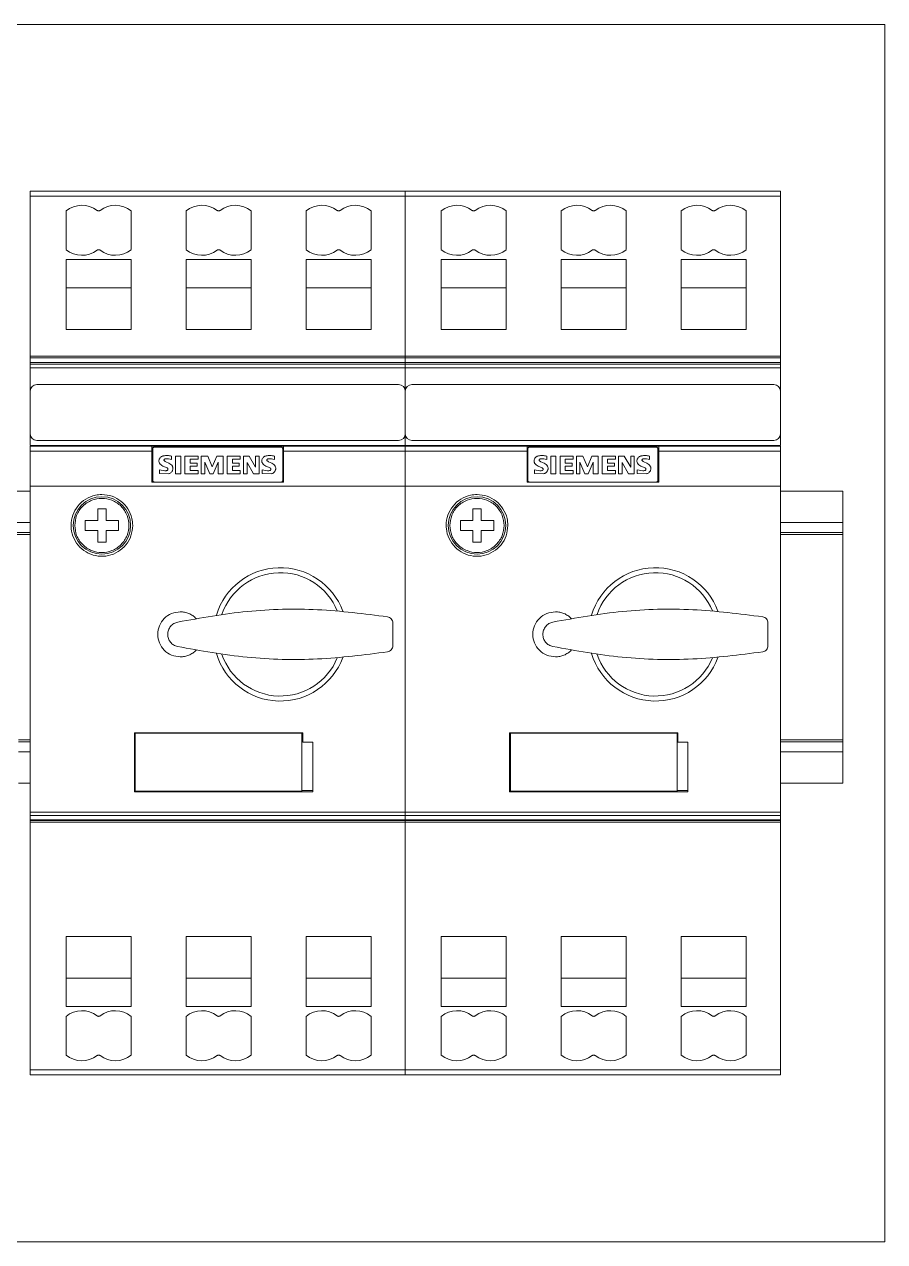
# Model space of a CAD drawing. Header units: millimetres. Extents: x 481 to 936, y 72 to 729.
# Drawn here: x 788 to 891.2, y 72.3 to 218.3 of the extents above; entities that cross this region are included whole.
import ezdxf

# ---------------------------------------------------------------- set-up
doc = ezdxf.new("R2010")
doc.units = ezdxf.units.MM

msp = doc.modelspace()

# ---------------------------------------------------------------- linework, layer by layer
at = {"color": 7, "linetype": 'Continuous', "lineweight": 15}
for p, q in [((891.2, 218.32), (481.2, 218.32)), ((891.2, 72.32), (891.2, 218.32)), ((788.7, 198.32), (833.7, 198.32)), ((788.7, 198.32), (788.7, 197.72)), ((833.7, 197.72), (788.7, 197.72)), ((788.7, 197.72), (788.7, 178.52)), ((833.7, 198.32), (878.7, 198.32)), ((833.7, 198.32), (833.7, 197.72)), ((878.7, 197.72), (833.7, 197.72)), ((833.7, 197.72), (833.7, 178.52)), ((878.7, 197.72), (878.7, 198.32)), ((878.7, 197.72), (878.7, 178.52)), ((793, 191.3), (793, 195.94)), ((800.8, 195.94), (800.8, 191.3)), ((807.4, 191.3), (807.4, 195.94)), ((815.2, 195.94), (815.2, 191.3)), ((821.8, 191.3), (821.8, 195.94)), ((829.6, 195.94), (829.6, 191.3)), ((838, 191.3), (838, 195.94)), ((845.8, 195.94), (845.8, 191.3)), ((852.4, 191.3), (852.4, 195.94)), ((860.2, 195.94), (860.2, 191.3)), ((866.8, 191.3), (866.8, 195.94)), ((874.6, 195.94), (874.6, 191.3)), ((793, 190.12), (800.8, 190.12)), ((793, 181.72), (793, 190.12)), ((800.8, 190.12), (800.8, 181.72)), ((807.4, 190.12), (815.2, 190.12)), ((807.4, 181.72), (807.4, 190.12)), ((815.2, 190.12), (815.2, 181.72)), ((821.8, 190.12), (829.6, 190.12)), ((821.8, 181.72), (821.8, 190.12)), ((829.6, 190.12), (829.6, 181.72)), ((838, 190.12), (845.8, 190.12)), ((838, 181.72), (838, 190.12)), ((845.8, 190.12), (845.8, 181.72)), ((852.4, 190.12), (860.2, 190.12)), ((852.4, 181.72), (852.4, 190.12)), ((860.2, 190.12), (860.2, 181.72)), ((866.8, 190.12), (874.6, 190.12)), ((866.8, 181.72), (866.8, 190.12)), ((874.6, 190.12), (874.6, 181.72)), ((800.8, 186.72), (793, 186.72)), ((815.2, 186.72), (807.4, 186.72)), ((829.6, 186.72), (821.8, 186.72)), ((845.8, 186.72), (838, 186.72)), ((860.2, 186.72), (852.4, 186.72)), ((874.6, 186.72), (866.8, 186.72)), ((800.8, 181.72), (793, 181.72)), ((815.2, 181.72), (807.4, 181.72)), ((829.6, 181.72), (821.8, 181.72)), ((845.8, 181.72), (838, 181.72)), ((860.2, 181.72), (852.4, 181.72)), ((874.6, 181.72), (866.8, 181.72)), ((788.7, 178.52), (833.7, 178.52)), ((788.7, 178.52), (788.7, 178.32)), ((788.7, 178.32), (833.7, 178.32)), ((788.7, 178.32), (788.7, 177.77)), ((833.7, 178.52), (878.7, 178.52)), ((833.7, 178.52), (833.7, 178.32)), ((833.7, 178.32), (878.7, 178.32)), ((833.7, 178.32), (833.7, 177.77)), ((878.7, 178.32), (878.7, 178.52)), ((878.7, 177.77), (878.7, 178.32)), ((833.7, 177.77), (788.7, 177.77)), ((833.7, 177.58), (788.7, 177.58)), ((788.7, 177.58), (788.7, 177.12)), ((833.7, 177.12), (788.7, 177.12)), ((788.7, 177.12), (788.7, 174.32)), ((878.7, 177.77), (833.7, 177.77)), ((878.7, 177.58), (833.7, 177.58)), ((833.7, 177.58), (833.7, 177.12)), ((878.7, 177.12), (833.7, 177.12)), ((833.7, 177.12), (833.7, 174.32)), ((878.7, 177.12), (878.7, 177.58)), ((878.7, 177.12), (878.7, 174.32)), ((788.7, 174.32), (788.7, 169.22)), ((832.9, 175.12), (789.5, 175.12)), ((833.7, 174.32), (833.7, 169.22)), ((877.9, 175.12), (834.5, 175.12)), ((878.7, 174.32), (878.7, 169.22)), ((788.7, 169.22), (788.7, 167.82)), ((789.5, 168.42), (832.9, 168.42)), ((833.7, 169.22), (833.7, 167.82)), ((834.5, 168.42), (877.9, 168.42)), ((878.7, 167.82), (878.7, 169.22)), ((833.7, 167.82), (788.7, 167.82)), ((788.7, 167.73), (803.3, 167.73)), ((803.3, 167.13), (788.7, 167.13)), ((788.7, 167.13), (788.7, 162.93)), ((803.3, 167.73), (819.1, 167.73)), ((803.3, 163.42), (803.3, 167.13)), ((803.4, 167.42), (803.4, 163.62)), ((818.8, 167.62), (803.6, 167.62)), ((805.66, 166.54), (805.66, 166.13)), ((806.14, 164.42), (806.14, 166.55)), ((806.14, 166.55), (806.76, 166.55)), ((806.76, 166.55), (806.76, 164.42)), ((807.26, 164.42), (807.26, 166.55)), ((807.26, 166.55), (808.84, 166.55)), ((808.84, 166.55), (808.84, 166.17)), ((809.22, 164.42), (809.22, 166.55)), ((809.22, 166.55), (809.99, 166.55)), ((809.99, 166.55), (810.54, 165.25)), ((810.54, 165.25), (811.09, 166.55)), ((811.09, 166.55), (811.85, 166.55)), ((811.85, 166.55), (811.85, 164.42)), ((812.33, 166.55), (813.9, 166.55)), ((812.33, 164.42), (812.33, 166.55)), ((813.9, 166.55), (813.9, 166.17)), ((814.28, 166.55), (814.97, 166.55)), ((814.28, 164.42), (814.28, 166.55)), ((814.97, 166.55), (815.74, 165.22)), ((815.74, 165.22), (815.74, 166.55)), ((815.74, 166.55), (816.15, 166.55)), ((816.15, 166.55), (816.15, 164.42)), ((817.99, 166.54), (817.99, 166.13)), ((819, 163.62), (819, 167.42)), ((819.1, 167.73), (833.7, 167.73)), ((819.1, 167.13), (819.1, 163.42)), ((833.7, 167.13), (819.1, 167.13)), ((878.7, 167.82), (833.7, 167.82)), ((833.7, 167.73), (848.3, 167.73)), ((848.3, 167.13), (833.7, 167.13)), ((833.7, 167.13), (833.7, 162.93)), ((848.3, 167.73), (864.1, 167.73)), ((848.3, 163.42), (848.3, 167.13)), ((848.4, 167.42), (848.4, 163.62)), ((863.8, 167.62), (848.6, 167.62)), ((850.66, 166.54), (850.66, 166.13)), ((851.14, 164.42), (851.14, 166.55)), ((851.14, 166.55), (851.76, 166.55)), ((851.76, 166.55), (851.76, 164.42)), ((852.26, 166.55), (853.84, 166.55)), ((852.26, 164.42), (852.26, 166.55)), ((853.84, 166.55), (853.84, 166.17)), ((854.22, 166.55), (854.99, 166.55)), ((854.22, 164.42), (854.22, 166.55)), ((854.99, 166.55), (855.54, 165.25)), ((855.54, 165.25), (856.09, 166.55)), ((856.09, 166.55), (856.85, 166.55)), ((856.85, 166.55), (856.85, 164.42)), ((857.33, 164.42), (857.33, 166.55)), ((857.33, 166.55), (858.9, 166.55)), ((858.9, 166.55), (858.9, 166.17)), ((859.28, 164.42), (859.28, 166.55)), ((859.28, 166.55), (859.97, 166.55)), ((859.97, 166.55), (860.74, 165.22)), ((860.74, 165.22), (860.74, 166.55)), ((860.74, 166.55), (861.15, 166.55)), ((861.15, 166.55), (861.15, 164.42)), ((862.99, 166.54), (862.99, 166.13)), ((864, 163.62), (864, 167.42)), ((864.1, 167.73), (878.7, 167.73)), ((864.1, 167.13), (864.1, 163.42)), ((878.7, 167.13), (864.1, 167.13)), ((878.7, 167.13), (878.7, 162.93)), ((804.63, 165.35), (805.13, 165.12)), ((804.96, 165.86), (805.35, 165.69)), ((808.84, 166.17), (807.88, 166.17)), ((807.88, 166.17), (807.88, 165.69)), ((807.88, 165.69), (808.72, 165.69)), ((808.72, 165.32), (807.88, 165.32)), ((807.88, 165.32), (807.88, 164.82)), ((808.72, 165.69), (808.72, 165.32)), ((809.63, 164.42), (809.63, 165.83)), ((809.63, 165.83), (810.23, 164.42)), ((810.63, 164.42), (811.23, 165.83)), ((811.23, 165.83), (811.23, 164.42)), ((812.95, 166.17), (812.95, 165.69)), ((813.9, 166.17), (812.95, 166.17)), ((812.95, 165.69), (813.78, 165.69)), ((812.95, 165.32), (812.95, 164.82)), ((813.78, 165.32), (812.95, 165.32)), ((813.78, 165.69), (813.78, 165.32)), ((814.72, 164.42), (814.72, 165.77)), ((814.72, 165.77), (815.48, 164.42)), ((816.96, 165.35), (817.47, 165.12)), ((817.3, 165.86), (817.68, 165.69)), ((849.63, 165.35), (850.13, 165.12)), ((849.96, 165.86), (850.35, 165.69)), ((852.88, 166.17), (852.88, 165.69)), ((853.84, 166.17), (852.88, 166.17)), ((852.88, 165.69), (853.72, 165.69)), ((853.72, 165.32), (852.88, 165.32)), ((852.88, 165.32), (852.88, 164.82)), ((853.72, 165.69), (853.72, 165.32)), ((854.63, 165.83), (855.23, 164.42)), ((854.63, 164.42), (854.63, 165.83)), ((855.63, 164.42), (856.23, 165.83)), ((856.23, 165.83), (856.23, 164.42)), ((858.9, 166.17), (857.95, 166.17)), ((857.95, 166.17), (857.95, 165.69)), ((857.95, 165.69), (858.78, 165.69)), ((857.95, 165.32), (857.95, 164.82)), ((858.78, 165.32), (857.95, 165.32)), ((858.78, 165.69), (858.78, 165.32)), ((859.72, 165.77), (860.48, 164.42)), ((859.72, 164.42), (859.72, 165.77)), ((861.96, 165.35), (862.47, 165.12)), ((862.3, 165.86), (862.68, 165.69)), ((804.2, 164.47), (804.2, 164.91)), ((804.85, 164.77), (804.2, 164.91)), ((805.28, 164.42), (804.2, 164.47)), ((806.14, 164.42), (806.76, 164.42)), ((808.84, 164.42), (807.26, 164.42)), ((807.88, 164.82), (808.84, 164.82)), ((808.84, 164.82), (808.84, 164.42)), ((809.22, 164.42), (809.63, 164.42)), ((810.23, 164.42), (810.63, 164.42)), ((811.23, 164.42), (811.85, 164.42)), ((813.9, 164.42), (812.33, 164.42)), ((812.95, 164.82), (813.9, 164.82)), ((813.9, 164.82), (813.9, 164.42)), ((814.28, 164.42), (814.72, 164.42)), ((815.48, 164.42), (816.15, 164.42)), ((816.53, 164.47), (816.53, 164.91)), ((817.18, 164.77), (816.53, 164.91)), ((817.61, 164.42), (816.53, 164.47)), ((849.2, 164.47), (849.2, 164.91)), ((849.85, 164.77), (849.2, 164.91)), ((850.28, 164.42), (849.2, 164.47)), ((851.14, 164.42), (851.76, 164.42)), ((853.84, 164.42), (852.26, 164.42)), ((852.88, 164.82), (853.84, 164.82)), ((853.84, 164.82), (853.84, 164.42)), ((854.22, 164.42), (854.63, 164.42)), ((855.23, 164.42), (855.63, 164.42)), ((856.23, 164.42), (856.85, 164.42)), ((858.9, 164.42), (857.33, 164.42)), ((857.95, 164.82), (858.9, 164.82)), ((858.9, 164.82), (858.9, 164.42)), ((859.28, 164.42), (859.72, 164.42)), ((860.48, 164.42), (861.15, 164.42)), ((861.53, 164.47), (861.53, 164.91)), ((862.18, 164.77), (861.53, 164.91)), ((862.61, 164.42), (861.53, 164.47)), ((786.7, 162.32), (788.7, 162.32)), ((788.7, 162.93), (788.7, 123.82)), ((833.7, 162.93), (788.7, 162.93)), ((803.6, 163.42), (803.3, 163.42)), ((818.8, 163.42), (803.6, 163.42)), ((819.1, 163.42), (818.8, 163.42)), ((833.7, 162.93), (833.7, 123.82)), ((878.7, 162.93), (833.7, 162.93)), ((848.6, 163.42), (848.3, 163.42)), ((863.8, 163.42), (848.6, 163.42)), ((864.1, 163.42), (863.8, 163.42)), ((878.7, 162.93), (878.7, 123.82)), ((878.7, 162.32), (886.2, 162.32)), ((886.2, 158.57), (886.2, 162.32)), ((796.8, 160.22), (797.8, 160.22)), ((796.8, 158.82), (796.8, 160.22)), ((797.8, 160.22), (797.8, 158.82)), ((841.8, 160.22), (842.8, 160.22)), ((841.8, 158.82), (841.8, 160.22)), ((842.8, 160.22), (842.8, 158.82)), ((795.3, 158.82), (796.8, 158.82)), ((795.3, 157.62), (795.3, 158.82)), ((797.8, 158.82), (799.3, 158.82)), ((799.3, 158.82), (799.3, 157.62)), ((840.3, 158.82), (841.8, 158.82)), ((840.3, 157.62), (840.3, 158.82)), ((842.8, 158.82), (844.3, 158.82)), ((844.3, 158.82), (844.3, 157.62)), ((886.2, 157.37), (886.2, 158.57)), ((786.7, 157.37), (788.7, 157.37)), ((796.8, 157.62), (795.3, 157.62)), ((796.8, 156.22), (796.8, 157.62)), ((797.8, 156.22), (796.8, 156.22)), ((797.8, 157.62), (797.8, 156.22)), ((799.3, 157.62), (797.8, 157.62)), ((841.8, 157.62), (840.3, 157.62)), ((841.8, 156.22), (841.8, 157.62)), ((842.8, 156.22), (841.8, 156.22)), ((842.8, 157.62), (842.8, 156.22)), ((844.3, 157.62), (842.8, 157.62)), ((878.7, 157.37), (886.2, 157.37)), ((886.2, 157.12), (886.2, 157.37)), ((886.2, 132.52), (886.2, 157.12)), ((832.2, 143.8), (832.2, 146.53)), ((877.2, 143.8), (877.2, 146.53)), ((801.2, 133.33), (821.4, 133.33)), ((801.2, 126.27), (801.2, 133.33)), ((801.3, 133.32), (801.3, 133.33)), ((801.3, 133.32), (821.3, 133.32)), ((801.3, 133.32), (801.3, 126.36)), ((821.3, 133.33), (821.3, 133.32)), ((821.3, 126.36), (821.3, 133.32)), ((821.4, 133.33), (821.4, 132.23)), ((846.2, 133.33), (866.4, 133.33)), ((846.2, 126.27), (846.2, 133.33)), ((846.3, 133.32), (846.3, 133.33)), ((846.3, 133.32), (866.3, 133.32)), ((846.3, 133.32), (846.3, 126.36)), ((866.3, 133.33), (866.3, 133.32)), ((866.3, 126.36), (866.3, 133.32)), ((866.4, 133.33), (866.4, 132.23)), ((787.3, 132.27), (788.7, 132.27)), ((821.4, 132.23), (822.6, 132.23)), ((822.6, 132.23), (822.6, 126.27)), ((866.4, 132.23), (867.6, 132.23)), ((867.6, 132.23), (867.6, 126.27)), ((878.7, 132.27), (886.2, 132.27)), ((886.2, 132.27), (886.2, 132.52)), ((886.2, 131.07), (886.2, 132.27)), ((886.2, 127.32), (886.2, 131.07)), ((787.3, 127.32), (788.7, 127.32)), ((878.7, 127.32), (886.2, 127.32)), ((801.2, 126.42), (801.3, 126.42)), ((822.6, 126.27), (801.2, 126.27)), ((821.3, 126.36), (801.3, 126.36)), ((805.01, 126.3), (806.59, 126.3)), ((816.01, 126.3), (817.59, 126.3)), ((821.3, 126.42), (822.6, 126.42)), ((846.2, 126.42), (846.3, 126.42)), ((867.6, 126.27), (846.2, 126.27)), ((866.3, 126.36), (846.3, 126.36)), ((850.01, 126.3), (851.59, 126.3)), ((861.01, 126.3), (862.59, 126.3)), ((866.3, 126.42), (867.6, 126.42)), ((788.7, 123.82), (833.7, 123.82)), ((788.7, 123.82), (788.7, 123.42)), ((833.7, 123.42), (788.7, 123.42)), ((788.7, 123.42), (788.7, 122.91)), ((833.7, 122.91), (788.7, 122.91)), ((788.7, 122.91), (788.7, 122.82)), ((788.7, 122.82), (833.7, 122.82)), ((788.7, 122.62), (788.7, 122.82)), ((833.7, 123.82), (878.7, 123.82)), ((833.7, 123.82), (833.7, 123.42)), ((878.7, 123.42), (833.7, 123.42)), ((833.7, 123.42), (833.7, 122.91)), ((878.7, 122.91), (833.7, 122.91)), ((833.7, 122.91), (833.7, 122.82)), ((833.7, 122.91), (833.7, 122.82)), ((833.7, 122.82), (878.7, 122.82)), ((833.7, 122.62), (833.7, 122.82)), ((878.7, 123.42), (878.7, 123.82)), ((878.7, 122.91), (878.7, 123.42)), ((878.7, 122.91), (878.7, 122.82)), ((878.7, 122.82), (878.7, 122.62)), ((833.7, 122.62), (788.7, 122.62)), ((788.7, 122.62), (788.7, 92.92)), ((878.7, 122.62), (833.7, 122.62)), ((833.7, 122.62), (833.7, 92.92)), ((878.7, 122.62), (878.7, 92.92)), ((793, 108.92), (800.8, 108.92)), ((793, 100.52), (793, 108.92)), ((800.8, 108.92), (800.8, 100.52)), ((807.4, 108.92), (815.2, 108.92)), ((807.4, 100.52), (807.4, 108.92)), ((815.2, 108.92), (815.2, 100.52)), ((821.8, 108.92), (829.6, 108.92)), ((821.8, 100.52), (821.8, 108.92)), ((829.6, 108.92), (829.6, 100.52)), ((838, 108.92), (845.8, 108.92)), ((838, 100.52), (838, 108.92)), ((845.8, 108.92), (845.8, 100.52)), ((852.4, 108.92), (860.2, 108.92)), ((852.4, 100.52), (852.4, 108.92)), ((860.2, 108.92), (860.2, 100.52)), ((866.8, 108.92), (874.6, 108.92)), ((866.8, 100.52), (866.8, 108.92)), ((874.6, 108.92), (874.6, 100.52)), ((793, 103.92), (800.8, 103.92)), ((807.4, 103.92), (815.2, 103.92)), ((821.8, 103.92), (829.6, 103.92)), ((838, 103.92), (845.8, 103.92)), ((852.4, 103.92), (860.2, 103.92)), ((866.8, 103.92), (874.6, 103.92)), ((800.8, 100.52), (793, 100.52)), ((793, 94.7), (793, 99.34)), ((800.8, 99.34), (800.8, 94.7)), ((815.2, 100.52), (807.4, 100.52)), ((807.4, 94.7), (807.4, 99.34)), ((815.2, 99.34), (815.2, 94.7)), ((829.6, 100.52), (821.8, 100.52)), ((821.8, 94.7), (821.8, 99.34)), ((829.6, 99.34), (829.6, 94.7)), ((845.8, 100.52), (838, 100.52)), ((838, 94.7), (838, 99.34)), ((845.8, 99.34), (845.8, 94.7)), ((860.2, 100.52), (852.4, 100.52)), ((852.4, 94.7), (852.4, 99.34)), ((860.2, 99.34), (860.2, 94.7)), ((874.6, 100.52), (866.8, 100.52)), ((866.8, 94.7), (866.8, 99.34)), ((874.6, 99.34), (874.6, 94.7)), ((788.7, 92.92), (833.7, 92.92)), ((788.7, 92.92), (788.7, 92.32)), ((833.7, 92.32), (788.7, 92.32)), ((833.7, 92.92), (878.7, 92.92)), ((833.7, 92.92), (833.7, 92.32)), ((878.7, 92.32), (833.7, 92.32)), ((878.7, 92.92), (878.7, 92.32)), ((481.2, 72.32), (891.2, 72.32))]:
    msp.add_line(p, q, dxfattribs=at)
at = {"color": 8, "linetype": 'Continuous', "lineweight": 15}
for p, q in [((786.7, 158.57), (788.7, 158.57)), ((878.7, 158.57), (886.2, 158.57)), ((786.7, 157.12), (788.7, 157.12)), ((878.7, 157.12), (886.2, 157.12)), ((787.3, 132.52), (788.7, 132.52)), ((878.7, 132.52), (886.2, 132.52)), ((787.3, 131.07), (788.7, 131.07)), ((878.7, 131.07), (886.2, 131.07)), ((805.01, 126.36), (805.01, 126.3)), ((806.59, 126.36), (806.59, 126.3)), ((816.01, 126.36), (816.01, 126.3)), ((817.59, 126.36), (817.59, 126.3)), ((850.01, 126.36), (850.01, 126.3)), ((851.59, 126.36), (851.59, 126.3)), ((861.01, 126.36), (861.01, 126.3)), ((862.59, 126.36), (862.59, 126.3))]:
    msp.add_line(p, q, dxfattribs=at)
at = {"color": 7, "linetype": 'Continuous', "lineweight": 15}
for centre in [(797.3, 158.22), (842.3, 158.22)]:
    msp.add_circle(centre, 3.45, dxfattribs=at)
for centre, radius, start, end in [((794.9, 193.62), 3, 52.6948, 129.2965), ((798.9, 193.62), 3, 50.7035, 127.3052), ((809.3, 193.62), 3, 52.6948, 129.2965), ((813.3, 193.62), 3, 50.7035, 127.3052), ((823.7, 193.62), 3, 52.6948, 129.2965), ((827.7, 193.62), 3, 50.7035, 127.3052), ((839.9, 193.62), 3, 52.6948, 129.2965), ((843.9, 193.62), 3, 50.7035, 127.3052), ((854.3, 193.62), 3, 52.6948, 129.2965), ((858.3, 193.62), 3, 50.7035, 127.3052), ((868.7, 193.62), 3, 52.6948, 129.2965), ((872.7, 193.62), 3, 50.7035, 127.3052), ((794.9, 193.62), 3, 230.7035, 307.3052), ((798.9, 193.62), 3, 232.6948, 309.2965), ((809.3, 193.62), 3, 230.7035, 307.3052), ((813.3, 193.62), 3, 232.6948, 309.2965), ((823.7, 193.62), 3, 230.7035, 307.3052), ((827.7, 193.62), 3, 232.6948, 309.2965), ((839.9, 193.62), 3, 230.7035, 307.3052), ((843.9, 193.62), 3, 232.6948, 309.2965), ((854.3, 193.62), 3, 230.7035, 307.3052), ((858.3, 193.62), 3, 232.6948, 309.2965), ((868.7, 193.62), 3, 230.7035, 307.3052), ((872.7, 193.62), 3, 232.6948, 309.2965), ((789.5, 174.32), 0.8, 90, 180), ((832.9, 174.32), 0.8, 0, 90), ((834.5, 174.32), 0.8, 90, 180), ((877.9, 174.32), 0.8, 0, 90), ((789.5, 169.22), 0.8, 180, 270), ((832.9, 169.22), 0.8, 270, 0), ((834.5, 169.22), 0.8, 180, 270), ((877.9, 169.22), 0.8, 270, 0), ((818.7, 145.16), 8, 20.2583, 163.2309), ((818.7, 145.16), 7.4, 22.4157, 161.0734), ((863.7, 145.16), 8, 20.2583, 163.2309), ((863.7, 145.16), 7.4, 22.4157, 161.0734), ((818.7, 145.16), 8, 196.7716, 339.7392), ((818.7, 145.16), 7.4, 198.9293, 337.5815), ((863.7, 145.16), 8, 196.7716, 339.7392), ((863.7, 145.16), 7.4, 198.9293, 337.5815), ((794.9, 97.02), 3, 52.6948, 129.2965), ((798.9, 97.02), 3, 50.7035, 127.3052), ((809.3, 97.02), 3, 52.6948, 129.2965), ((813.3, 97.02), 3, 50.7035, 127.3052), ((823.7, 97.02), 3, 52.6948, 129.2965), ((827.7, 97.02), 3, 50.7035, 127.3052), ((839.9, 97.02), 3, 52.6948, 129.2965), ((843.9, 97.02), 3, 50.7035, 127.3052), ((854.3, 97.02), 3, 52.6948, 129.2965), ((858.3, 97.02), 3, 50.7035, 127.3052), ((868.7, 97.02), 3, 52.6948, 129.2965), ((872.7, 97.02), 3, 50.7035, 127.3052), ((794.9, 97.02), 3, 230.7035, 307.3052), ((798.9, 97.02), 3, 232.6948, 309.2965), ((809.3, 97.02), 3, 230.7035, 307.3052), ((813.3, 97.02), 3, 232.6948, 309.2965), ((823.7, 97.02), 3, 230.7035, 307.3052), ((827.7, 97.02), 3, 232.6948, 309.2965), ((839.9, 97.02), 3, 230.7035, 307.3052), ((843.9, 97.02), 3, 232.6948, 309.2965), ((854.3, 97.02), 3, 230.7035, 307.3052), ((858.3, 97.02), 3, 232.6948, 309.2965), ((868.7, 97.02), 3, 230.7035, 307.3052), ((872.7, 97.02), 3, 232.6948, 309.2965)]:
    msp.add_arc(centre, radius, start, end, dxfattribs=at)
for points in [[(797.08, 196.01), (797.05, 195.99), (797, 195.96), (796.9, 195.94), (796.8, 195.96), (796.74, 195.99), (796.72, 196.01)], [(811.48, 196.01), (811.45, 195.99), (811.4, 195.96), (811.3, 195.94), (811.2, 195.96), (811.14, 195.99), (811.12, 196.01)], [(825.88, 196.01), (825.85, 195.99), (825.8, 195.96), (825.7, 195.94), (825.6, 195.96), (825.54, 195.99), (825.52, 196.01)], [(842.08, 196.01), (842.05, 195.99), (842, 195.96), (841.9, 195.94), (841.8, 195.96), (841.74, 195.99), (841.72, 196.01)], [(856.48, 196.01), (856.45, 195.99), (856.4, 195.96), (856.3, 195.94), (856.2, 195.96), (856.14, 195.99), (856.12, 196.01)], [(870.88, 196.01), (870.85, 195.99), (870.8, 195.96), (870.7, 195.94), (870.6, 195.96), (870.54, 195.99), (870.52, 196.01)], [(796.72, 191.24), (796.74, 191.25), (796.8, 191.29), (796.9, 191.3), (797, 191.29), (797.05, 191.25), (797.08, 191.24)], [(811.12, 191.24), (811.14, 191.25), (811.2, 191.29), (811.3, 191.3), (811.4, 191.29), (811.45, 191.25), (811.48, 191.24)], [(825.52, 191.24), (825.54, 191.25), (825.6, 191.29), (825.7, 191.3), (825.8, 191.29), (825.85, 191.25), (825.88, 191.24)], [(841.72, 191.24), (841.74, 191.25), (841.8, 191.29), (841.9, 191.3), (842, 191.29), (842.05, 191.25), (842.08, 191.24)], [(856.12, 191.24), (856.14, 191.25), (856.2, 191.29), (856.3, 191.3), (856.4, 191.29), (856.45, 191.25), (856.48, 191.24)], [(870.52, 191.24), (870.54, 191.25), (870.6, 191.29), (870.7, 191.3), (870.8, 191.29), (870.85, 191.25), (870.88, 191.24)], [(788.7, 177.77), (788.7, 177.75), (788.7, 177.71), (788.7, 177.66), (788.7, 177.61), (788.7, 177.59), (788.7, 177.58)], [(833.7, 177.77), (833.7, 177.75), (833.7, 177.71), (833.7, 177.66), (833.7, 177.61), (833.7, 177.59), (833.7, 177.58)], [(833.7, 177.58), (833.7, 177.59), (833.7, 177.61), (833.7, 177.66), (833.7, 177.71), (833.7, 177.75), (833.7, 177.77)], [(878.7, 177.58), (878.7, 177.59), (878.7, 177.61), (878.7, 177.66), (878.7, 177.71), (878.7, 177.75), (878.7, 177.77)], [(788.7, 167.73), (788.7, 167.72), (788.7, 167.7), (788.7, 167.57), (788.7, 167.37), (788.7, 167.21), (788.7, 167.13)], [(803.3, 167.13), (803.3, 167.21), (803.3, 167.37), (803.3, 167.57), (803.3, 167.7), (803.3, 167.72), (803.3, 167.73)], [(803.6, 167.62), (803.57, 167.62), (803.52, 167.61), (803.45, 167.57), (803.41, 167.5), (803.4, 167.45), (803.4, 167.42)], [(804.21, 166.22), (804.23, 166.26), (804.29, 166.35), (804.4, 166.44), (804.53, 166.52), (804.62, 166.55), (804.67, 166.56)], [(804.67, 166.56), (804.84, 166.59), (805.17, 166.64), (805.49, 166.57), (805.66, 166.54)], [(816.54, 166.22), (816.57, 166.26), (816.62, 166.35), (816.74, 166.44), (816.86, 166.52), (816.96, 166.55), (817.01, 166.56)], [(817.01, 166.56), (817.17, 166.59), (817.5, 166.64), (817.83, 166.57), (817.99, 166.54)], [(819, 167.42), (819, 167.45), (818.99, 167.5), (818.94, 167.57), (818.88, 167.61), (818.83, 167.62), (818.8, 167.62)], [(819.1, 167.73), (819.1, 167.72), (819.1, 167.7), (819.1, 167.57), (819.1, 167.37), (819.1, 167.21), (819.1, 167.13)], [(833.7, 167.73), (833.7, 167.72), (833.7, 167.7), (833.7, 167.57), (833.7, 167.37), (833.7, 167.21), (833.7, 167.13)], [(833.7, 167.13), (833.7, 167.21), (833.7, 167.37), (833.7, 167.57), (833.7, 167.7), (833.7, 167.72), (833.7, 167.73)], [(848.3, 167.13), (848.3, 167.21), (848.3, 167.37), (848.3, 167.57), (848.3, 167.7), (848.3, 167.72), (848.3, 167.73)], [(848.6, 167.62), (848.57, 167.62), (848.52, 167.61), (848.45, 167.57), (848.41, 167.5), (848.4, 167.45), (848.4, 167.42)], [(849.21, 166.22), (849.23, 166.26), (849.29, 166.35), (849.4, 166.44), (849.53, 166.52), (849.62, 166.55), (849.67, 166.56)], [(849.67, 166.56), (849.84, 166.59), (850.17, 166.64), (850.49, 166.57), (850.66, 166.54)], [(861.54, 166.22), (861.57, 166.26), (861.62, 166.35), (861.74, 166.44), (861.86, 166.52), (861.96, 166.55), (862.01, 166.56)], [(862.01, 166.56), (862.17, 166.59), (862.5, 166.64), (862.83, 166.57), (862.99, 166.54)], [(864, 167.42), (864, 167.45), (863.99, 167.5), (863.94, 167.57), (863.88, 167.61), (863.83, 167.62), (863.8, 167.62)], [(864.1, 167.73), (864.1, 167.72), (864.1, 167.7), (864.1, 167.57), (864.1, 167.37), (864.1, 167.21), (864.1, 167.13)], [(878.7, 167.13), (878.7, 167.21), (878.7, 167.37), (878.7, 167.57), (878.7, 167.7), (878.7, 167.72), (878.7, 167.73)], [(804.21, 165.69), (804.19, 165.73), (804.16, 165.82), (804.14, 165.96), (804.15, 166.1), (804.19, 166.18), (804.21, 166.22)], [(804.63, 165.35), (804.54, 165.39), (804.38, 165.47), (804.27, 165.62), (804.21, 165.69)], [(804.76, 166), (804.76, 166.01), (804.75, 166.03), (804.75, 166.06), (804.75, 166.1), (804.77, 166.12), (804.77, 166.13)], [(804.96, 165.86), (804.93, 165.88), (804.85, 165.91), (804.79, 165.97), (804.76, 166)], [(804.77, 166.13), (804.78, 166.14), (804.8, 166.16), (804.85, 166.19), (804.89, 166.21), (804.92, 166.21), (804.94, 166.21)], [(804.94, 166.21), (805.06, 166.22), (805.3, 166.23), (805.54, 166.16), (805.66, 166.13)], [(805.13, 165.12), (805.15, 165.11), (805.17, 165.09), (805.2, 165.06), (805.23, 165.01), (805.23, 164.98), (805.23, 164.96)], [(805.35, 165.69), (805.43, 165.64), (805.59, 165.56), (805.7, 165.41), (805.76, 165.34)], [(805.76, 165.34), (805.78, 165.29), (805.81, 165.21), (805.83, 165.06), (805.82, 164.92), (805.78, 164.83), (805.76, 164.78)], [(816.55, 165.69), (816.53, 165.73), (816.49, 165.82), (816.48, 165.96), (816.49, 166.1), (816.52, 166.18), (816.54, 166.22)], [(816.96, 165.35), (816.88, 165.39), (816.71, 165.47), (816.6, 165.62), (816.55, 165.69)], [(817.1, 166), (817.09, 166.01), (817.08, 166.03), (817.08, 166.06), (817.09, 166.1), (817.1, 166.12), (817.11, 166.13)], [(817.3, 165.86), (817.26, 165.88), (817.19, 165.91), (817.13, 165.97), (817.1, 166)], [(817.11, 166.13), (817.12, 166.14), (817.14, 166.16), (817.18, 166.19), (817.23, 166.21), (817.26, 166.21), (817.27, 166.21)], [(817.27, 166.21), (817.4, 166.22), (817.64, 166.23), (817.88, 166.16), (817.99, 166.13)], [(817.47, 165.12), (817.48, 165.11), (817.51, 165.09), (817.54, 165.06), (817.56, 165.01), (817.56, 164.98), (817.57, 164.96)], [(817.68, 165.69), (817.76, 165.64), (817.93, 165.56), (818.04, 165.41), (818.09, 165.34)], [(818.09, 165.34), (818.11, 165.29), (818.15, 165.21), (818.17, 165.06), (818.15, 164.92), (818.12, 164.83), (818.1, 164.78)], [(849.21, 165.69), (849.19, 165.73), (849.16, 165.82), (849.14, 165.96), (849.15, 166.1), (849.19, 166.18), (849.21, 166.22)], [(849.63, 165.35), (849.54, 165.39), (849.38, 165.47), (849.27, 165.62), (849.21, 165.69)], [(849.76, 166), (849.76, 166.01), (849.75, 166.03), (849.75, 166.06), (849.75, 166.1), (849.77, 166.12), (849.77, 166.13)], [(849.96, 165.86), (849.93, 165.88), (849.85, 165.91), (849.79, 165.97), (849.76, 166)], [(849.77, 166.13), (849.78, 166.14), (849.8, 166.16), (849.85, 166.19), (849.89, 166.21), (849.92, 166.21), (849.94, 166.21)], [(849.94, 166.21), (850.06, 166.22), (850.3, 166.23), (850.54, 166.16), (850.66, 166.13)], [(850.13, 165.12), (850.15, 165.11), (850.17, 165.09), (850.2, 165.06), (850.23, 165.01), (850.23, 164.98), (850.23, 164.96)], [(850.35, 165.69), (850.43, 165.64), (850.59, 165.56), (850.7, 165.41), (850.76, 165.34)], [(850.76, 165.34), (850.78, 165.29), (850.81, 165.21), (850.83, 165.06), (850.82, 164.92), (850.78, 164.83), (850.76, 164.78)], [(861.55, 165.69), (861.53, 165.73), (861.49, 165.82), (861.48, 165.96), (861.49, 166.1), (861.52, 166.18), (861.54, 166.22)], [(861.96, 165.35), (861.88, 165.39), (861.71, 165.47), (861.6, 165.62), (861.55, 165.69)], [(862.1, 166), (862.09, 166.01), (862.08, 166.03), (862.08, 166.06), (862.09, 166.1), (862.1, 166.12), (862.11, 166.13)], [(862.3, 165.86), (862.26, 165.88), (862.19, 165.91), (862.13, 165.97), (862.1, 166)], [(862.11, 166.13), (862.12, 166.14), (862.14, 166.16), (862.18, 166.19), (862.23, 166.21), (862.26, 166.21), (862.27, 166.21)], [(862.27, 166.21), (862.4, 166.22), (862.64, 166.23), (862.88, 166.16), (862.99, 166.13)], [(862.47, 165.12), (862.48, 165.11), (862.51, 165.09), (862.54, 165.06), (862.56, 165.01), (862.56, 164.98), (862.57, 164.96)], [(862.68, 165.69), (862.76, 165.64), (862.93, 165.56), (863.04, 165.41), (863.09, 165.34)], [(863.09, 165.34), (863.11, 165.29), (863.15, 165.21), (863.17, 165.06), (863.15, 164.92), (863.12, 164.83), (863.1, 164.78)], [(803.6, 163.42), (803.57, 163.43), (803.52, 163.43), (803.45, 163.48), (803.41, 163.54), (803.4, 163.6), (803.4, 163.62)], [(805.13, 164.82), (805.09, 164.8), (804.99, 164.77), (804.9, 164.77), (804.85, 164.77)], [(805.23, 164.96), (805.23, 164.95), (805.23, 164.92), (805.21, 164.87), (805.17, 164.84), (805.15, 164.83), (805.13, 164.82)], [(805.76, 164.78), (805.73, 164.74), (805.68, 164.65), (805.56, 164.55), (805.43, 164.46), (805.33, 164.43), (805.28, 164.42)], [(817.47, 164.82), (817.42, 164.8), (817.33, 164.77), (817.23, 164.77), (817.18, 164.77)], [(817.57, 164.96), (817.56, 164.95), (817.56, 164.92), (817.54, 164.87), (817.51, 164.84), (817.48, 164.83), (817.47, 164.82)], [(818.1, 164.78), (818.07, 164.74), (818.01, 164.65), (817.9, 164.55), (817.76, 164.46), (817.66, 164.43), (817.61, 164.42)], [(818.8, 163.42), (818.83, 163.43), (818.88, 163.43), (818.94, 163.48), (818.99, 163.54), (819, 163.6), (819, 163.62)], [(848.6, 163.42), (848.57, 163.43), (848.52, 163.43), (848.45, 163.48), (848.41, 163.54), (848.4, 163.6), (848.4, 163.62)], [(850.13, 164.82), (850.09, 164.8), (849.99, 164.77), (849.9, 164.77), (849.85, 164.77)], [(850.23, 164.96), (850.23, 164.95), (850.23, 164.92), (850.21, 164.87), (850.17, 164.84), (850.15, 164.83), (850.13, 164.82)], [(850.76, 164.78), (850.73, 164.74), (850.68, 164.65), (850.56, 164.55), (850.43, 164.46), (850.33, 164.43), (850.28, 164.42)], [(862.47, 164.82), (862.42, 164.8), (862.33, 164.77), (862.23, 164.77), (862.18, 164.77)], [(862.57, 164.96), (862.56, 164.95), (862.56, 164.92), (862.54, 164.87), (862.51, 164.84), (862.48, 164.83), (862.47, 164.82)], [(863.1, 164.78), (863.07, 164.74), (863.01, 164.65), (862.9, 164.55), (862.76, 164.46), (862.66, 164.43), (862.61, 164.42)], [(863.8, 163.42), (863.83, 163.43), (863.88, 163.43), (863.94, 163.48), (863.99, 163.54), (864, 163.6), (864, 163.62)], [(806.7, 147.86), (806.35, 147.82), (805.64, 147.74), (804.74, 147.12), (804.14, 146.22), (803.93, 145.16), (804.14, 144.1), (804.74, 143.21), (805.64, 142.58), (806.35, 142.5), (806.7, 142.46)], [(806.4, 146.63), (809.17, 147.13), (814.72, 148.11), (823.19, 148.33), (828.78, 147.62), (831.57, 147.27)], [(808.61, 147.07), (808.47, 147.19), (808.21, 147.43), (807.74, 147.67), (807.23, 147.83), (806.88, 147.85), (806.7, 147.86)], [(851.7, 147.86), (851.35, 147.82), (850.64, 147.74), (849.74, 147.12), (849.14, 146.22), (848.93, 145.16), (849.14, 144.1), (849.74, 143.21), (850.64, 142.58), (851.35, 142.5), (851.7, 142.46)], [(851.4, 146.63), (854.17, 147.13), (859.72, 148.11), (868.19, 148.33), (873.78, 147.62), (876.57, 147.27)], [(853.61, 147.07), (853.47, 147.19), (853.21, 147.43), (852.74, 147.67), (852.23, 147.83), (851.88, 147.85), (851.7, 147.86)], [(806.38, 143.7), (806.22, 143.75), (805.89, 143.86), (805.5, 144.21), (805.25, 144.66), (805.17, 145.17), (805.26, 145.69), (805.52, 146.13), (805.91, 146.48), (806.24, 146.58), (806.4, 146.63)], [(832.2, 146.53), (832.19, 146.62), (832.17, 146.79), (832.03, 147.02), (831.83, 147.2), (831.66, 147.25), (831.57, 147.27)], [(851.38, 143.7), (851.22, 143.75), (850.89, 143.86), (850.5, 144.21), (850.25, 144.66), (850.17, 145.17), (850.26, 145.69), (850.52, 146.13), (850.91, 146.48), (851.24, 146.58), (851.4, 146.63)], [(877.2, 146.53), (877.19, 146.62), (877.17, 146.79), (877.03, 147.02), (876.83, 147.2), (876.66, 147.25), (876.57, 147.27)], [(831.57, 143.06), (828.78, 142.7), (823.19, 142), (814.7, 142.21), (809.15, 143.2), (806.38, 143.7)], [(808.61, 143.25), (808.47, 143.13), (808.21, 142.9), (807.74, 142.65), (807.23, 142.49), (806.88, 142.47), (806.7, 142.46)], [(831.57, 143.06), (831.66, 143.08), (831.83, 143.13), (832.03, 143.3), (832.17, 143.53), (832.19, 143.71), (832.2, 143.8)], [(876.57, 143.06), (873.78, 142.7), (868.19, 142), (859.7, 142.21), (854.15, 143.2), (851.38, 143.7)], [(853.61, 143.25), (853.47, 143.13), (853.21, 142.9), (852.74, 142.65), (852.23, 142.49), (851.88, 142.47), (851.7, 142.46)], [(876.57, 143.06), (876.66, 143.08), (876.83, 143.13), (877.03, 143.3), (877.17, 143.53), (877.19, 143.71), (877.2, 143.8)], [(797.08, 99.41), (797.05, 99.39), (797, 99.36), (796.9, 99.34), (796.8, 99.36), (796.74, 99.39), (796.72, 99.41)], [(811.48, 99.41), (811.45, 99.39), (811.4, 99.36), (811.3, 99.34), (811.2, 99.36), (811.14, 99.39), (811.12, 99.41)], [(825.88, 99.41), (825.85, 99.39), (825.8, 99.36), (825.7, 99.34), (825.6, 99.36), (825.54, 99.39), (825.52, 99.41)], [(842.08, 99.41), (842.05, 99.39), (842, 99.36), (841.9, 99.34), (841.8, 99.36), (841.74, 99.39), (841.72, 99.41)], [(856.48, 99.41), (856.45, 99.39), (856.4, 99.36), (856.3, 99.34), (856.2, 99.36), (856.14, 99.39), (856.12, 99.41)], [(870.88, 99.41), (870.85, 99.39), (870.8, 99.36), (870.7, 99.34), (870.6, 99.36), (870.54, 99.39), (870.52, 99.41)], [(796.72, 94.64), (796.74, 94.65), (796.8, 94.69), (796.9, 94.7), (797, 94.69), (797.05, 94.65), (797.08, 94.64)], [(811.12, 94.64), (811.14, 94.65), (811.2, 94.69), (811.3, 94.7), (811.4, 94.69), (811.45, 94.65), (811.48, 94.64)], [(825.52, 94.64), (825.54, 94.65), (825.6, 94.69), (825.7, 94.7), (825.8, 94.69), (825.85, 94.65), (825.88, 94.64)], [(841.72, 94.64), (841.74, 94.65), (841.8, 94.69), (841.9, 94.7), (842, 94.69), (842.05, 94.65), (842.08, 94.64)], [(856.12, 94.64), (856.14, 94.65), (856.2, 94.69), (856.3, 94.7), (856.4, 94.69), (856.45, 94.65), (856.48, 94.64)], [(870.52, 94.64), (870.54, 94.65), (870.6, 94.69), (870.7, 94.7), (870.8, 94.69), (870.85, 94.65), (870.88, 94.64)]]:
    msp.add_open_spline(points, degree=3, dxfattribs=at)
for points, knots in [([(801, 158.22), (800.96, 157.81), (800.88, 156.97), (800.23, 155.86), (799.28, 155.02), (798.11, 154.54), (796.85, 154.48), (795.64, 154.84), (794.62, 155.57), (793.89, 156.61), (793.63, 157.55), (793.58, 158.51), (793.74, 159.48), (794.37, 160.59), (795.32, 161.44), (796.36, 161.85), (797.45, 161.97), (798.54, 161.78), (799.64, 161.18), (800.47, 160.25), (800.93, 159.21), (800.98, 158.51), (801, 158.22)], [0, 0, 0, 0, 0.054077, 0.108163, 0.161988, 0.215487, 0.268779, 0.32199, 0.37524, 0.428651, 0.482348, 0.499515, 0.553866, 0.608219, 0.66246, 0.716201, 0.749746, 0.802728, 0.855698, 0.908999, 0.962908, 1, 1, 1, 1]), ([(794.05, 158.22), (794.09, 158.63), (794.16, 159.26), (794.56, 160.02), (794.98, 160.54), (795.5, 160.96), (796.26, 161.35), (797.3, 161.55), (798.34, 161.35), (799.1, 160.96), (799.61, 160.54), (800.03, 160.02), (800.44, 159.26), (800.51, 158.63), (800.55, 158.22)], [0, 0, 0, 0, 0.119721, 0.184887, 0.25, 0.315166, 0.380279, 0.5, 0.619721, 0.684887, 0.75, 0.815166, 0.880279, 1, 1, 1, 1]), ([(846, 158.22), (845.96, 157.81), (845.88, 156.97), (845.23, 155.86), (844.28, 155.02), (843.11, 154.54), (841.85, 154.48), (840.64, 154.84), (839.62, 155.57), (838.89, 156.61), (838.63, 157.55), (838.58, 158.51), (838.74, 159.48), (839.37, 160.59), (840.32, 161.44), (841.36, 161.85), (842.45, 161.97), (843.54, 161.78), (844.64, 161.18), (845.47, 160.25), (845.93, 159.21), (845.98, 158.51), (846, 158.22)], [0, 0, 0, 0, 0.054077, 0.108163, 0.161988, 0.215487, 0.268779, 0.32199, 0.37524, 0.428651, 0.482348, 0.499515, 0.553866, 0.608219, 0.66246, 0.716201, 0.749746, 0.802728, 0.855698, 0.908999, 0.962908, 1, 1, 1, 1]), ([(839.05, 158.22), (839.09, 158.63), (839.16, 159.26), (839.56, 160.02), (839.98, 160.54), (840.5, 160.96), (841.26, 161.35), (842.3, 161.55), (843.34, 161.35), (844.1, 160.96), (844.61, 160.54), (845.03, 160.02), (845.44, 159.26), (845.51, 158.63), (845.55, 158.22)], [0, 0, 0, 0, 0.119721, 0.184887, 0.25, 0.315166, 0.380279, 0.5, 0.619721, 0.684887, 0.75, 0.815166, 0.880279, 1, 1, 1, 1]), ([(800.55, 158.22), (800.51, 157.81), (800.44, 157.18), (800.03, 156.43), (799.61, 155.91), (799.1, 155.49), (798.34, 155.09), (797.3, 154.89), (796.26, 155.09), (795.5, 155.49), (794.98, 155.91), (794.56, 156.43), (794.16, 157.18), (794.09, 157.81), (794.05, 158.22)], [0, 0, 0, 0, 0.119721, 0.184887, 0.25, 0.315166, 0.380279, 0.5, 0.619721, 0.684887, 0.75, 0.815166, 0.880279, 1, 1, 1, 1]), ([(845.55, 158.22), (845.51, 157.81), (845.44, 157.18), (845.03, 156.43), (844.61, 155.91), (844.1, 155.49), (843.34, 155.09), (842.3, 154.89), (841.26, 155.09), (840.5, 155.49), (839.98, 155.91), (839.56, 156.43), (839.16, 157.18), (839.09, 157.81), (839.05, 158.22)], [0, 0, 0, 0, 0.119721, 0.184887, 0.25, 0.315166, 0.380279, 0.5, 0.619721, 0.684887, 0.75, 0.815166, 0.880279, 1, 1, 1, 1]), ([(804.64, 126.33), (804.64, 126.33), (804.64, 126.33), (804.66, 126.32), (804.71, 126.32), (804.79, 126.31), (804.89, 126.3), (804.97, 126.3), (805.01, 126.3)], [0, 0, 0, 0, 0.016268, 0.124626, 0.324823, 0.53528, 0.788625, 1, 1, 1, 1]), ([(806.59, 126.3), (806.64, 126.3), (806.73, 126.3), (806.85, 126.31), (806.92, 126.32), (806.95, 126.33), (806.95, 126.33), (806.95, 126.33)], [0, 0, 0, 0, 0.275125, 0.541049, 0.803709, 0.93823, 1, 1, 1, 1]), ([(815.64, 126.33), (815.64, 126.33), (815.64, 126.33), (815.66, 126.32), (815.71, 126.32), (815.79, 126.31), (815.89, 126.3), (815.97, 126.3), (816.01, 126.3)], [0, 0, 0, 0, 0.016268, 0.124626, 0.324823, 0.53528, 0.788625, 1, 1, 1, 1]), ([(817.59, 126.3), (817.64, 126.3), (817.73, 126.3), (817.85, 126.31), (817.92, 126.32), (817.95, 126.33), (817.95, 126.33), (817.95, 126.33)], [0, 0, 0, 0, 0.275125, 0.541049, 0.803709, 0.93823, 1, 1, 1, 1]), ([(849.64, 126.33), (849.64, 126.33), (849.64, 126.33), (849.66, 126.32), (849.71, 126.32), (849.79, 126.31), (849.89, 126.3), (849.97, 126.3), (850.01, 126.3)], [0, 0, 0, 0, 0.016268, 0.124626, 0.324823, 0.53528, 0.788625, 1, 1, 1, 1]), ([(851.59, 126.3), (851.64, 126.3), (851.73, 126.3), (851.85, 126.31), (851.92, 126.32), (851.95, 126.33), (851.95, 126.33), (851.95, 126.33)], [0, 0, 0, 0, 0.275125, 0.541049, 0.803709, 0.93823, 1, 1, 1, 1]), ([(860.64, 126.33), (860.64, 126.33), (860.64, 126.33), (860.66, 126.32), (860.71, 126.32), (860.79, 126.31), (860.89, 126.3), (860.97, 126.3), (861.01, 126.3)], [0, 0, 0, 0, 0.016268, 0.124626, 0.324823, 0.53528, 0.788625, 1, 1, 1, 1]), ([(862.59, 126.3), (862.64, 126.3), (862.73, 126.3), (862.85, 126.31), (862.92, 126.32), (862.95, 126.33), (862.95, 126.33), (862.95, 126.33)], [0, 0, 0, 0, 0.275125, 0.541049, 0.803709, 0.93823, 1, 1, 1, 1])]:
    msp.add_open_spline(points, degree=3, knots=knots, dxfattribs=at)

doc.saveas('drawing.dxf')
